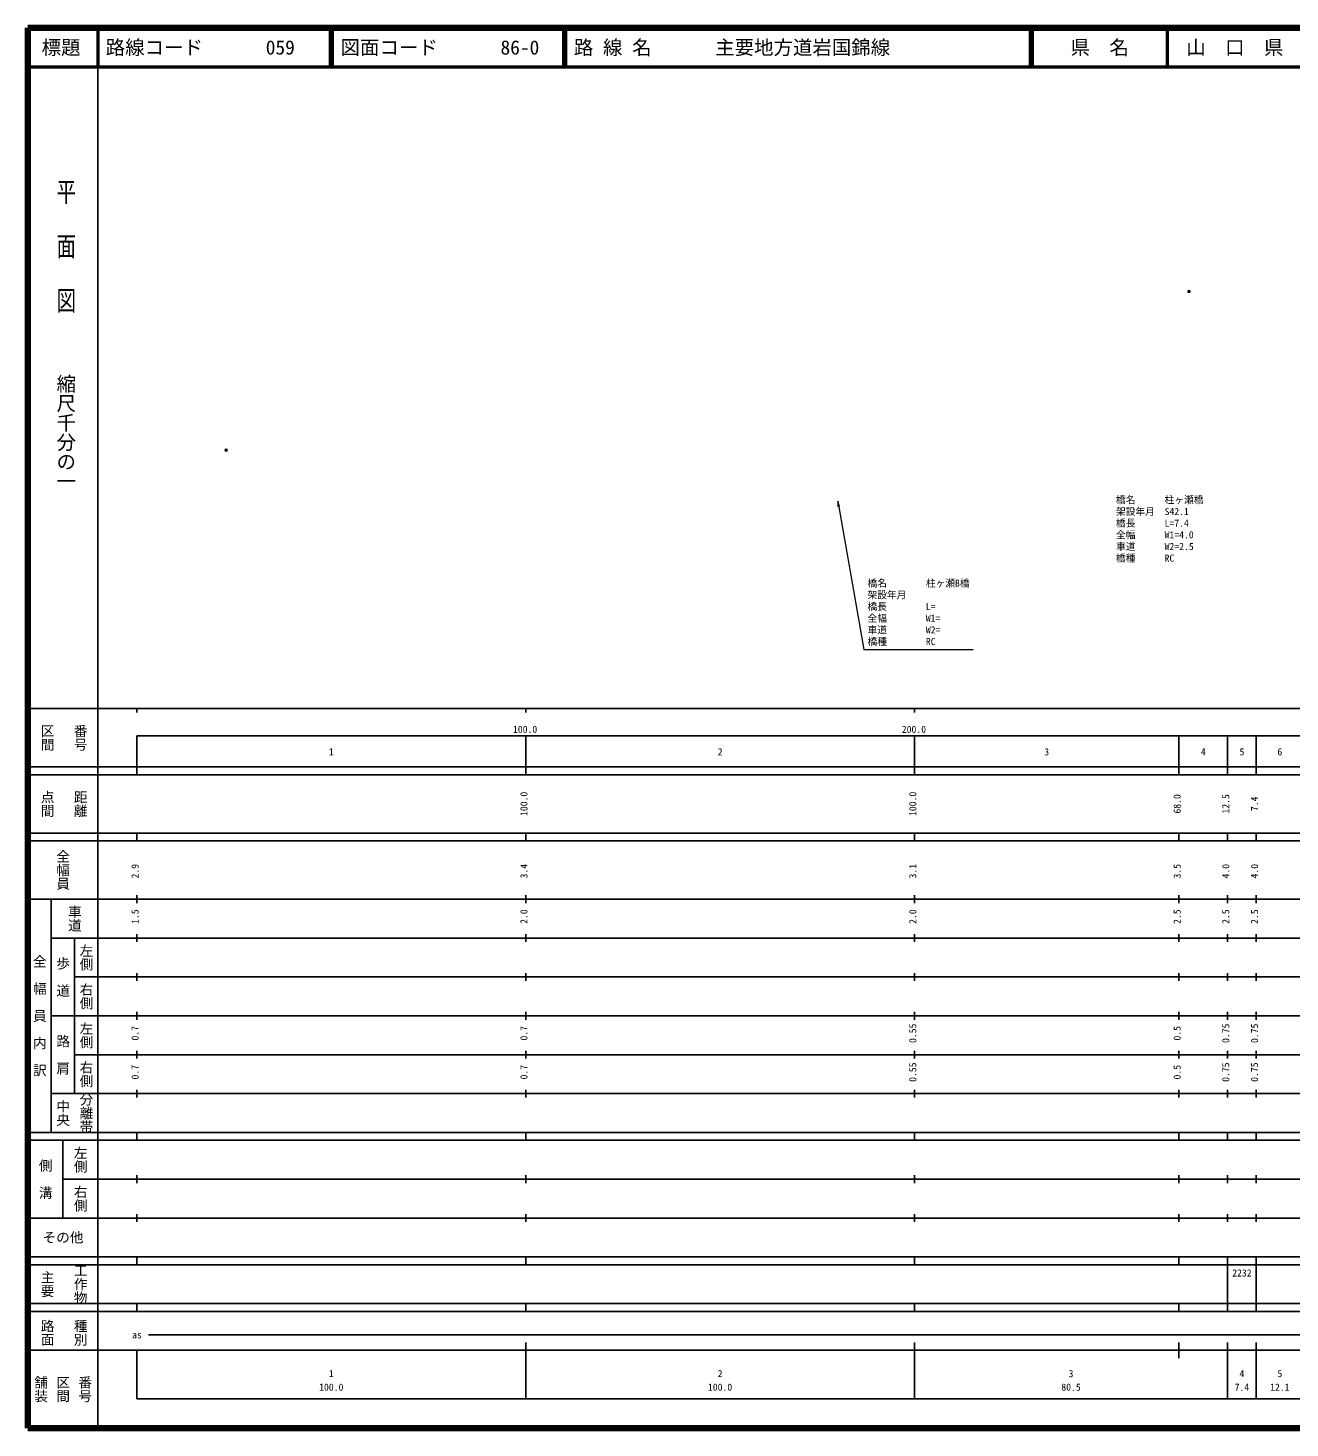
# Model space of a CAD drawing. Units: millimetres on the paper, with parts at other scales. Extents: x 40 to 680, y 20 to 380.
# Drawn here: x 40 to 364.6, y 20 to 380 of the extents above; entities that cross this region are included whole.
import ezdxf
from ezdxf.enums import TextEntityAlignment as Align

# ---------------------------------------------------------------- set-up
doc = ezdxf.new("R2010")
doc.units = ezdxf.units.MM
doc.header["$PDMODE"] = 32
doc.header["$PDSIZE"] = 0.5
doc.layers.add('M-OTRS', color=6, linetype='Continuous')
doc.layers.add('M-TTL-TXT', color=7, linetype='Continuous')
for name, color, linetype, lineweight in [('M-STR-HTXT', 7, 'Continuous', 13), ('M-TTL', 2, 'Continuous', 140), ('M-TTL-BAND', 7, 'Continuous', 25), ('M-TTL-LINE', 7, 'Continuous', 50)]:
    doc.layers.add(name, color=color, linetype=linetype, lineweight=lineweight)
doc.styles.add('@ＭＳ ゴシック', font='')
doc.styles.add('ＭＳ ゴシック', font='')
doc.styles.get('@ＭＳ ゴシック').set_extended_font_data('@MS Gothic')
doc.styles.get('ＭＳ ゴシック').set_extended_font_data('MS Gothic')

# ---------------------------------------------------------------- blocks, each defined once
blk = doc.blocks.new('open_arrow')
at = {"color": 0, "linetype": 'Continuous', "lineweight": -2}
blk.add_lwpolyline([(7.5, 1.25), (0, 0), (7.5, -1.25)], dxfattribs=at)

msp = doc.modelspace()

# ---------------------------------------------------------------- linework, layer by layer
at = {"layer": 'M-OTRS'}
for p in [(338.586, 312.242), (90.967, 271.466)]:
    msp.add_point(p, dxfattribs=at)
at = {"layer": 'M-STR-HTXT'}
msp.add_lwpolyline([(248.24, 258.362), (254.998, 220.183), (283.123, 220.183)], dxfattribs=at)
at = {"layer": 'M-TTL'}
for p, q in [((40, 380), (40, 20)), ((680, 380), (40, 380)), ((40, 20), (680, 20))]:
    msp.add_line(p, q, dxfattribs=at)
at = {"layer": 'M-TTL-BAND'}
for p, q in [((58, 370), (58, 20)), ((40, 205), (579, 205)), ((68, 205), (68, 204)), ((168, 205), (168, 204)), ((268, 205), (268, 204)), ((68, 198), (579, 198)), ((68, 198), (68, 188)), ((168, 188), (168, 198)), ((268, 188), (268, 198)), ((336, 188), (336, 198)), ((348.5, 188), (348.5, 198)), ((355.9, 188), (355.9, 198)), ((40, 190), (579, 190)), ((40, 188), (579, 188)), ((40, 173), (579, 173)), ((68, 171), (68, 173)), ((168, 171), (168, 173)), ((268, 171), (268, 173)), ((336, 171), (336, 173)), ((348.5, 171), (348.5, 173)), ((355.9, 171), (355.9, 173)), ((40, 171), (579, 171)), ((40, 156), (579, 156)), ((46, 96), (46, 156)), ((68, 155), (68, 157)), ((168, 155), (168, 157)), ((268, 155), (268, 157)), ((336, 155), (336, 157)), ((348.5, 155), (348.5, 157)), ((355.9, 155), (355.9, 157)), ((46, 146), (579, 146)), ((52, 146), (52, 106)), ((68, 145), (68, 147)), ((168, 145), (168, 147)), ((268, 145), (268, 147)), ((336, 145), (336, 147)), ((348.5, 145), (348.5, 147)), ((355.9, 145), (355.9, 147)), ((68, 135), (68, 137)), ((168, 135), (168, 137)), ((268, 135), (268, 137)), ((336, 135), (336, 137)), ((348.5, 135), (348.5, 137)), ((355.9, 135), (355.9, 137)), ((52, 136), (579, 136)), ((46, 126), (579, 126)), ((68, 125), (68, 127)), ((168, 125), (168, 127)), ((268, 125), (268, 127)), ((336, 125), (336, 127)), ((348.5, 125), (348.5, 127)), ((355.9, 125), (355.9, 127)), ((52, 116), (579, 116)), ((68, 115), (68, 117)), ((168, 115), (168, 117)), ((268, 115), (268, 117)), ((336, 115), (336, 117)), ((348.5, 115), (348.5, 117)), ((355.9, 115), (355.9, 117)), ((46, 106), (579, 106)), ((68, 105), (68, 107)), ((168, 105), (168, 107)), ((268, 105), (268, 107)), ((336, 105), (336, 107)), ((348.5, 105), (348.5, 107)), ((355.9, 105), (355.9, 107)), ((40, 96), (579, 96)), ((40, 94), (579, 94)), ((49, 94), (49, 74)), ((68, 94), (68, 96)), ((168, 94), (168, 96)), ((268, 94), (268, 96)), ((336, 94), (336, 96)), ((348.5, 94), (348.5, 96)), ((355.9, 94), (355.9, 96)), ((49, 84), (579, 84)), ((68, 83), (68, 85)), ((168, 83), (168, 85)), ((268, 83), (268, 85)), ((336, 83), (336, 85)), ((348.5, 83), (348.5, 85)), ((355.9, 83), (355.9, 85)), ((40, 74), (579, 74)), ((68, 73), (68, 75)), ((168, 73), (168, 75)), ((268, 73), (268, 75)), ((336, 73), (336, 75)), ((348.5, 73), (348.5, 75)), ((355.9, 73), (355.9, 75)), ((40, 64), (579, 64)), ((40, 62), (579, 62)), ((68, 62), (68, 64)), ((168, 62), (168, 64)), ((268, 62), (268, 64)), ((336, 62), (336, 64)), ((348.5, 62), (348.5, 64)), ((348.5, 52), (348.5, 62)), ((355.9, 62), (355.9, 64)), ((355.9, 52), (355.9, 62)), ((40, 52), (579, 52)), ((68, 50), (68, 52)), ((168, 50), (168, 52)), ((268, 50), (268, 52)), ((336, 50), (336, 52)), ((348.5, 50), (348.5, 52)), ((355.9, 50), (355.9, 52)), ((40, 50), (579, 50)), ((71, 44), (565, 44)), ((40, 40), (579, 40)), ((68, 40), (68, 27.5)), ((168, 27.5), (168, 42)), ((268, 27.5), (268, 42)), ((336, 38), (336, 42)), ((348.5, 27.5), (348.5, 42)), ((355.9, 27.5), (355.9, 42)), ((68, 27.5), (579, 27.5))]:
    msp.add_line(p, q, dxfattribs=at)
at = {"layer": 'M-TTL-LINE'}
for p, q in [((58, 380), (58, 370)), ((117.75, 380), (117.75, 370)), ((118.25, 380), (118.25, 370)), ((177.75, 380), (177.75, 370)), ((178.25, 380), (178.25, 370)), ((297.75, 380), (297.75, 370)), ((298.25, 380), (298.25, 370)), ((333, 380), (333, 370)), ((40, 370), (680, 370))]:
    msp.add_line(p, q, dxfattribs=at)

# ---------------------------------------------------------------- block references
at = {"layer": 'M-STR-HTXT', "xscale": 0.2, "yscale": 0.2, "rotation": 280}
msp.add_blockref('open_arrow', (248.24, 258.362), dxfattribs=at)

# ---------------------------------------------------------------- texts
at = {"layer": 'M-STR-HTXT', "style": 'ＭＳ ゴシック'}
for s, p in [('橋名\u3000\u3000\u3000柱ヶ瀬橋', (319.812, 257.21)), ('架設年月\u3000S42.1', (319.812, 254.21)), ('橋長\u3000\u3000\u3000L=7.4', (319.812, 251.21)), ('全幅\u3000\u3000\u3000W1=4.0', (319.812, 248.21)), ('橋種\u3000\u3000\u3000RC', (319.812, 242.21)), ('車道\u3000\u3000\u3000W2=2.5', (319.812, 245.21)), ('橋名\u3000\u3000\u3000\u3000柱ヶ瀬B橋', (255.91, 235.77)), ('架設年月\u3000\u3000', (255.91, 232.77)), ('橋長\u3000\u3000\u3000\u3000L=', (255.91, 229.77)), ('全幅\u3000\u3000\u3000\u3000W1=', (255.91, 226.77)), ('橋種\u3000\u3000\u3000\u3000RC', (255.91, 220.77)), ('車道\u3000\u3000\u3000\u3000W2=', (255.91, 223.77))]:
    msp.add_text(s, height=1.833, dxfattribs=at).set_placement(p, align=Align.BOTTOM_LEFT)
at = {"layer": 'M-TTL-BAND', "style": '@ＭＳ ゴシック', "width": 1.4}
msp.add_text('平  面  図', height=3.666, rotation=270, dxfattribs=at).set_placement((49.777, 306.475), align=Align.MIDDLE_RIGHT)
at = {"layer": 'M-TTL-BAND', "style": '@ＭＳ ゴシック'}
msp.add_text('縮尺千分の一', height=3.666, rotation=270, dxfattribs=at).set_placement((49.777, 261.03), align=Align.MIDDLE_RIGHT)
for s, p in [('区間', (45, 197.5)), ('番号', (53.5, 197.5)), ('点間', (45, 180.5)), ('距離', (53.5, 180.5)), ('全幅員', (49, 163.5)), ('車道', (52, 151)), ('左側', (55, 141)), ('全\u3000幅\u3000員\u3000内\u3000訳', (43, 126)), ('歩\u3000道', (49, 136)), ('右側', (55, 131)), ('左側', (55, 121)), ('路\u3000肩', (49, 116)), ('右側', (55, 111)), ('分離帯', (55, 101)), ('中央', (49, 101)), ('左側', (53.5, 89)), ('側\u3000溝', (44.5, 84)), ('右側', (53.5, 79)), ('工作物', (53.5, 57)), ('主要', (45, 57)), ('路面', (45, 44.5)), ('種別', (53.5, 44.5)), ('舗装', (43.333, 30)), ('区間', (49, 30)), ('番号', (54.667, 30))]:
    msp.add_text(s, height=2.566, rotation=270, dxfattribs=at).set_placement(p, align=Align.MIDDLE_CENTER)
at = {"layer": 'M-TTL-BAND', "style": 'ＭＳ ゴシック'}
for s, p in [('100.0', (167.844, 198.195)), ('200.0', (267.844, 198.195)), ('1', (118, 192.405)), ('2', (218, 192.405)), ('3', (302, 192.405)), ('4', (342.25, 192.405)), ('5', (352.2, 192.405)), ('6', (361.95, 192.405)), ('as', (68, 42.5)), ('1', (118, 32.523)), ('2', (218, 32.523)), ('3', (308.25, 32.523)), ('4', (352.2, 32.523)), ('5', (361.95, 32.523)), ('100.0', (118, 29.033)), ('100.0', (218, 29.033)), ('80.5', (308.25, 29.033)), ('7.4', (352.2, 29.033)), ('12.1', (361.95, 29.033))]:
    msp.add_text(s, height=1.833, dxfattribs=at).set_placement(p, align=Align.BOTTOM_CENTER)
for s, p in [('100.0', (169, 180.5)), ('100.0', (269, 180.5)), ('68.0', (337, 180.5)), ('12.5', (349.5, 180.5)), ('7.4', (356.9, 180.5)), ('2.9', (69, 163.174)), ('3.4', (169, 163.174)), ('3.1', (269, 163.174)), ('3.5', (337, 163.174)), ('4.0', (349.5, 163.174)), ('4.0', (356.9, 163.174)), ('1.5', (69, 151.5)), ('2.0', (169, 151.5)), ('2.0', (269, 151.5)), ('2.5', (337, 151.5)), ('2.5', (349.5, 151.5)), ('2.5', (356.9, 151.5)), ('0.7', (69, 121.5)), ('0.7', (169, 121.5)), ('0.55', (269, 121.5)), ('0.5', (337, 121.5)), ('0.75', (349.5, 121.5)), ('0.75', (356.9, 121.5)), ('0.7', (69, 111.5)), ('0.7', (169, 111.5)), ('0.55', (269, 111.5)), ('0.5', (337, 111.5)), ('0.75', (349.5, 111.5)), ('0.75', (356.9, 111.5))]:
    msp.add_text(s, height=1.833, rotation=90, dxfattribs=at).set_placement(p, align=Align.BOTTOM_CENTER)
msp.add_text('その他', height=2.566, dxfattribs=at).set_placement((49, 69), align=Align.MIDDLE_CENTER)
msp.add_text('2232', height=1.833, dxfattribs=at).set_placement((349.7, 58.405), align=Align.BOTTOM_LEFT)
at = {"layer": 'M-TTL-TXT', "style": 'ＭＳ ゴシック'}
for s, p in [('標題', (48.5, 375)), ('県\u3000名', (315.625, 375)), ('山\u3000口\u3000県', (350.375, 375))]:
    msp.add_text(s, height=3.666, dxfattribs=at).set_placement(p, align=Align.MIDDLE_CENTER)
for s, p in [('路線コード', (60, 375)), ('059', (101.142, 375)), ('図面コード', (120.38, 375)), ('86-0', (161.521, 375)), ('路 線 名', (180.38, 375)), ('主要地方道岩国錦線', (216.734, 375))]:
    msp.add_text(s, height=3.666, dxfattribs=at).set_placement(p, align=Align.MIDDLE_LEFT)

doc.saveas('drawing.dxf')
